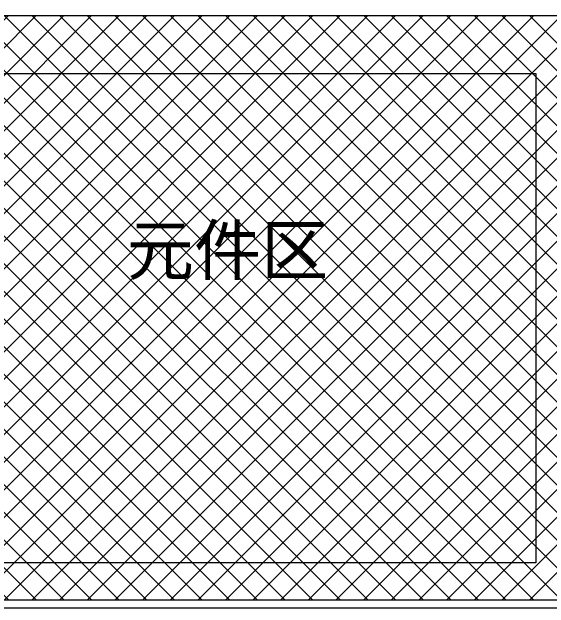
# Model space of a CAD drawing. Header units: inches. Extents: x 384 to 1427, y -468 to -47.
# Drawn here: x 478.29 to 495.75, y -379.27 to -359.88 of the extents above; entities that cross this region are included whole.
import ezdxf

# ---------------------------------------------------------------- set-up
doc = ezdxf.new("R2010")
doc.units = ezdxf.units.IN
doc.header["$LTSCALE"] = 1.21
doc.header["$MEASUREMENT"] = 0
doc.layers.get('0').update_dxf_attribs({"linetype": 'CONTINUOUS'})
doc.layers.add('FPC', color=40, linetype='CONTINUOUS', lineweight=20)
doc.layers.add('标 注', color=3, linetype='CONTINUOUS')
doc.styles.add('宋', font='')
doc.styles.get('宋').set_extended_font_data('SimSun')

msp = doc.modelspace()

# ---------------------------------------------------------------- hatches: boundary and pattern name
at = {"layer": '标 注', "lineweight": 5}
h = msp.add_hatch(dxfattribs=at)
h.set_pattern_fill('ANSI37', color=2, scale=0.2)
h.set_pattern_definition([(45, (-58.90207, -580.9893), (-0.4490128, 0.4490128), []), (135, (-58.90207, -580.9893), (-0.4490128, -0.4490128), [])])
h.paths.add_polyline_path([(464.8592, -379.007), (464.8592, -360.005), (496.8592, -360.005), (496.8592, -379.007)])

# ---------------------------------------------------------------- linework, layer by layer
at = {"layer": 'FPC', "color": 0, "lineweight": 5}
msp.add_lwpolyline([(495.3182, -377.7976), (475.666, -377.7976), (475.666, -361.8856), (495.3182, -361.8856)], close=True, dxfattribs=at)
at = {"layer": '标 注', "color": 30, "lineweight": 5}
msp.add_line((497.5449, -379.2659), (462.1061, -379.2659), dxfattribs=at)
msp.add_lwpolyline([(497.5449, -379.2659), (429.5828, -379.2659, -0.4142136), (429.3828, -379.0659), (429.3828, -363.9659, -0.4142136), (429.5828, -363.7659), (459.3737, -363.7659, 0.2771023), (460.2562, -363.2361), (461.8238, -360.2937, -0.2771023), (462.7064, -359.7639), (469.6449, -359.7639, 0.4142136), (470.1449, -359.2639), (470.1449, -352.0059), (498.0449, -352.0059), (498.0449, -378.7659, -0.4142136)], format="xyb", close=True, dxfattribs=at)
at = {"layer": '标 注', "color": 2, "lineweight": 5}
msp.add_lwpolyline([(464.8592, -379.007), (464.8592, -360.005), (496.8592, -360.005), (496.8592, -379.007)], close=True, dxfattribs=at)

# ---------------------------------------------------------------- texts
at = {"color": 30, "lineweight": 5, "insert": (482.0285, -366.8299), "char_height": 1.6, "width": 8.848786, "attachment_point": 1, "style": '宋'}
msp.add_mtext('{\\C3;元件区}', dxfattribs=at)

doc.saveas('drawing.dxf')
